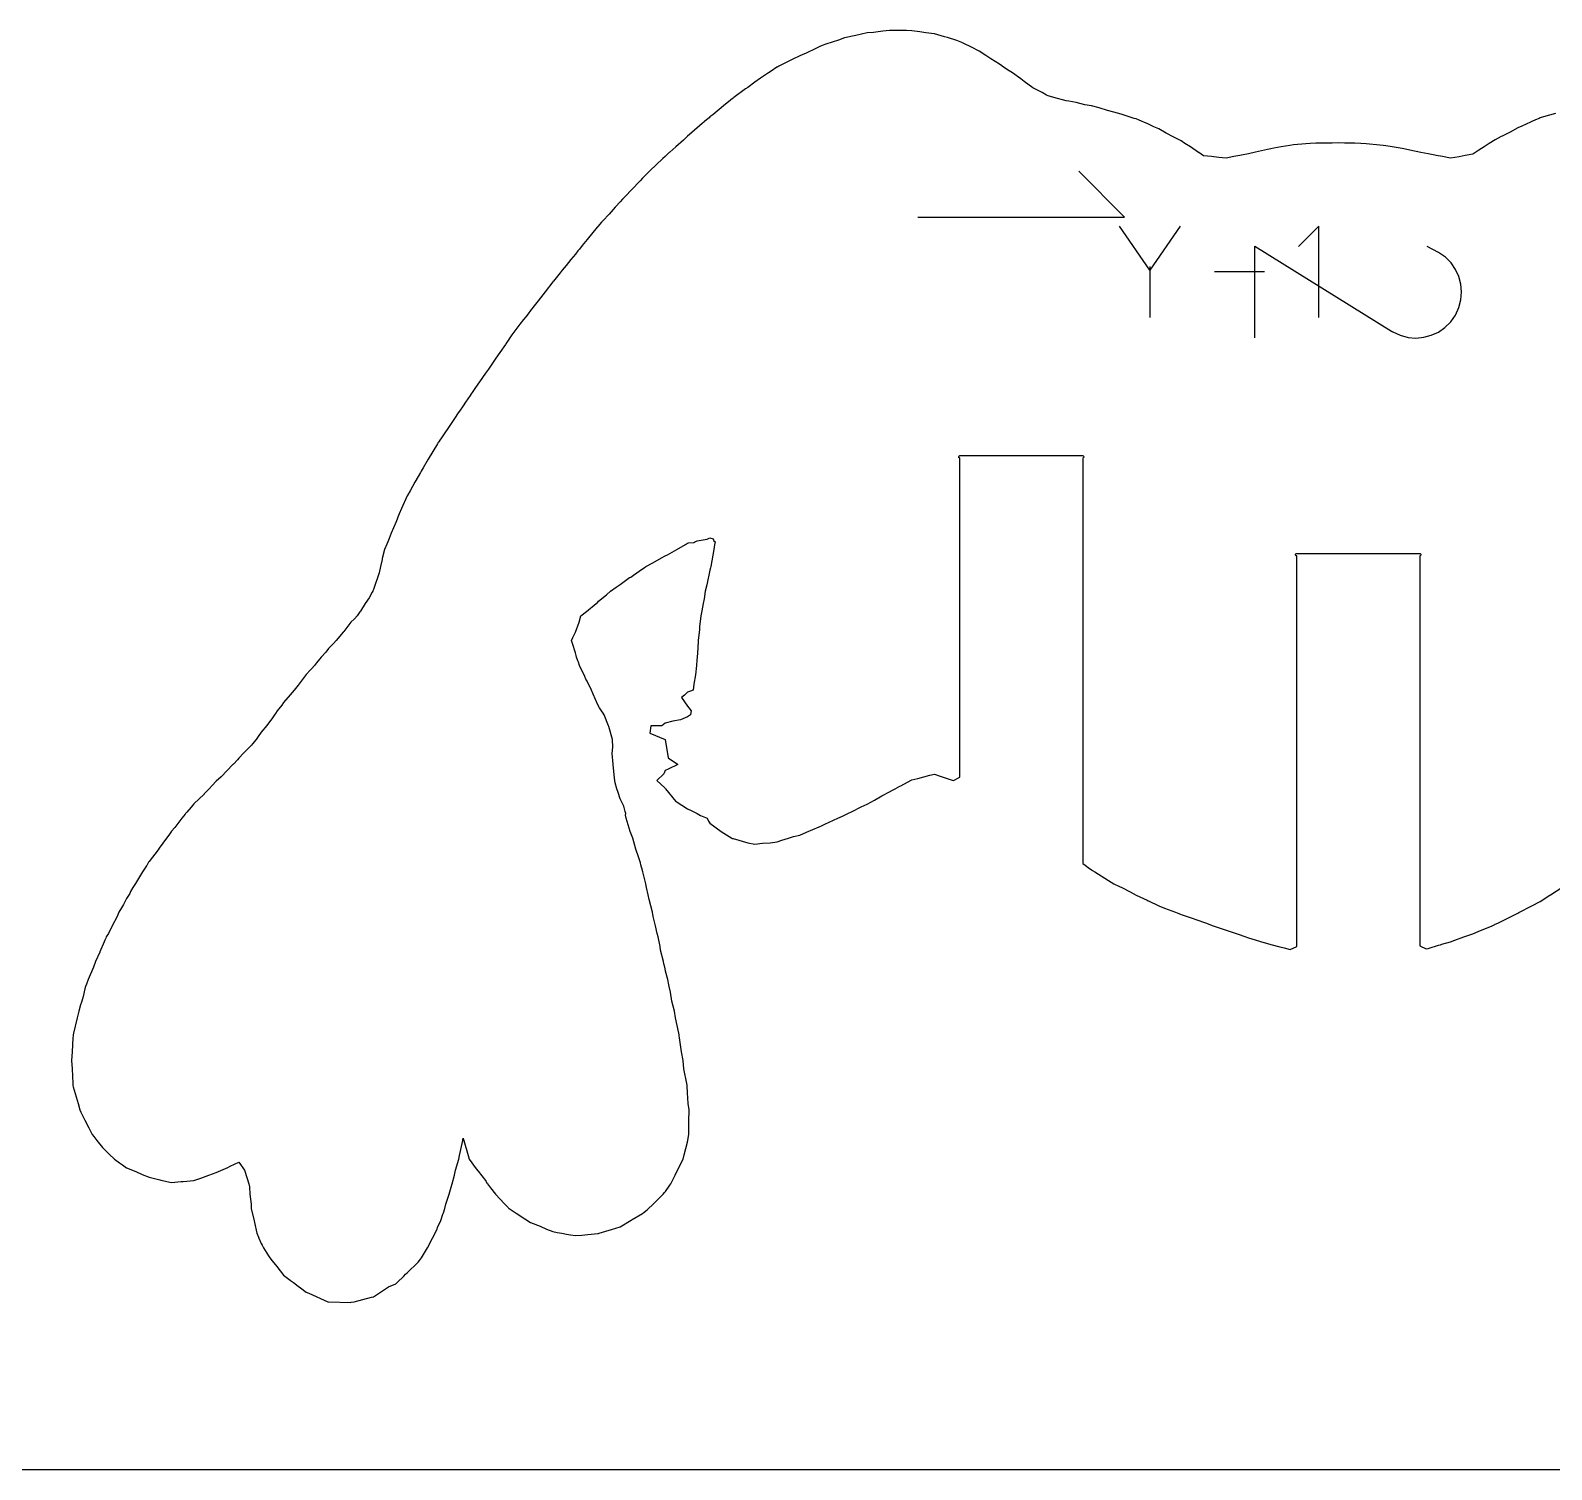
# Model space of a CAD drawing. Extents: x 0 to 600, y 0 to 500.
# Drawn here: x 474.5 to 536.9, y 0 to 59.1 of the extents above; entities that cross this region are included whole.
import ezdxf

# ---------------------------------------------------------------- set-up
doc = ezdxf.new("R2010")
doc.units = 0

msp = doc.modelspace()

# ---------------------------------------------------------------- linework, layer by layer
at = {"layer": 'annotation', "color": 1}
for p, q in [((519.36037, 51.395176), (517.474626, 53.280389)), ((510.88037, 51.395176), (519.36037, 51.395176)), ((520.396164, 49.220288), (519.148113, 51.02514)), ((521.64398, 51.02514), (520.396164, 49.220288)), ((527.328019, 51.025022), (526.49622, 50.192988)), ((527.328019, 47.283451), (527.328019, 51.025022)), ((524.706341, 46.43854), (524.706341, 50.204711)), ((524.706341, 50.204711), (530.308799, 46.724645)), ((532.243469, 49.952108), (531.769108, 50.199393)), ((532.521741, 49.755868), (532.243469, 49.952108)), ((520.396164, 49.36553), (520.396164, 47.283334)), ((532.754033, 49.520423), (532.521741, 49.755868)), ((532.938485, 49.252936), (532.754033, 49.520423)), ((525.093366, 49.154237), (523.047538, 49.154237)), ((533.073238, 48.960565), (532.938485, 49.252936)), ((533.156431, 48.650473), (533.073238, 48.960565)), ((533.186203, 48.329819), (533.156431, 48.650473)), ((533.160695, 48.005764), (533.186203, 48.329819)), ((532.936398, 47.376094), (533.078047, 47.685469)), ((533.078047, 47.685469), (533.160695, 48.005764)), ((532.23628, 46.684091), (532.504131, 46.868038)), ((532.504131, 46.868038), (532.739912, 47.099391)), ((532.739912, 47.099391), (532.936398, 47.376094)), ((532.936398, 47.376094), (532.936398, 47.376094)), ((530.308799, 46.724645), (530.308799, 46.724645)), ((530.308799, 46.724645), (530.313947, 46.720485)), ((530.313947, 46.720485), (530.319139, 46.716496)), ((530.319139, 46.716496), (530.324418, 46.71265)), ((530.324418, 46.71265), (530.329829, 46.708923)), ((530.329829, 46.708923), (530.335415, 46.705288)), ((530.335415, 46.705288), (530.341219, 46.701719)), ((530.341219, 46.701719), (530.347286, 46.698189)), ((530.347286, 46.698189), (530.35366, 46.694672)), ((530.35366, 46.694672), (530.360384, 46.691142)), ((530.360384, 46.691142), (530.360384, 46.691142)), ((530.360384, 46.691142), (530.6689, 46.547451)), ((530.6689, 46.547451), (530.988705, 46.463509)), ((530.988705, 46.463509), (531.312572, 46.437259)), ((531.312572, 46.437259), (531.633274, 46.466645)), ((531.633274, 46.466645), (531.943586, 46.549608)), ((531.943586, 46.549608), (532.23628, 46.684091))]:
    msp.add_line(p, q, dxfattribs=at)
at = {"layer": 'boundary', "color": 5}
for p, q in [((507.869934, 58.751562), (507.616531, 58.660055)), ((508.326942, 58.847427), (507.869934, 58.751562)), ((508.335859, 58.849876), (508.326942, 58.847427)), ((508.790644, 58.955218), (508.335859, 58.849876)), ((509.049326, 58.979555), (508.790644, 58.955218)), ((509.441932, 59.035685), (509.049326, 58.979555)), ((509.711355, 59.060396), (509.441932, 59.035685)), ((509.957814, 59.050679), (509.711355, 59.060396)), ((510.415323, 59.054035), (509.957814, 59.050679)), ((510.632065, 59.046452), (510.415323, 59.054035)), ((510.950622, 58.999805), (510.632065, 59.046452)), ((511.204424, 58.967014), (510.950622, 58.999805)), ((511.552776, 58.914124), (511.204424, 58.967014)), ((511.970692, 58.797037), (511.552776, 58.914124)), ((512.085937, 58.763616), (511.970692, 58.797037)), ((512.473486, 58.65348), (512.085937, 58.763616)), ((506.223782, 58.09572), (506.028513, 58.019757)), ((506.262859, 58.112778), (506.223782, 58.09572)), ((506.717409, 58.337085), (506.262859, 58.112778)), ((506.859319, 58.398492), (506.717409, 58.337085)), ((506.949222, 58.437394), (506.859319, 58.398492)), ((507.099205, 58.490807), (506.949222, 58.437394)), ((507.616531, 58.660055), (507.099205, 58.490807)), ((512.676311, 58.564761), (512.473486, 58.65348)), ((513.158512, 58.337085), (512.676311, 58.564761)), ((513.313254, 58.248), (513.158512, 58.337085)), ((513.394197, 58.20231), (513.313254, 58.248)), ((513.659836, 58.030611), (513.394197, 58.20231)), ((505.093514, 57.545518), (504.855168, 57.391844)), ((505.107802, 57.554932), (505.093514, 57.545518)), ((505.132317, 57.568803), (505.107802, 57.554932)), ((505.175742, 57.593259), (505.132317, 57.568803)), ((505.746602, 57.881038), (505.175742, 57.593259)), ((506.028513, 58.019757), (505.746602, 57.881038)), ((513.875767, 57.888781), (513.659836, 58.030611)), ((514.219852, 57.669551), (513.875767, 57.888781)), ((514.314907, 57.609265), (514.219852, 57.669551)), ((514.324513, 57.60307), (514.314907, 57.609265)), ((514.33973, 57.593259), (514.324513, 57.60307)), ((514.552851, 57.446362), (514.33973, 57.593259)), ((514.75252, 57.323765), (514.552851, 57.446362)), ((504.18709, 56.943269), (503.893257, 56.722349)), ((504.413142, 57.096346), (504.18709, 56.943269)), ((504.748965, 57.323765), (504.413142, 57.096346)), ((504.855168, 57.391844), (504.748965, 57.323765)), ((515.095459, 57.068752), (514.75252, 57.323765)), ((515.235618, 56.96985), (515.095459, 57.068752)), ((515.598295, 56.709603), (515.235618, 56.96985)), ((503.191335, 56.200723), (502.904985, 55.962149)), ((503.266381, 56.262064), (503.191335, 56.200723)), ((503.291684, 56.281367), (503.266381, 56.262064)), ((503.329801, 56.310443), (503.291684, 56.281367)), ((503.804887, 56.657284), (503.329801, 56.310443)), ((503.893257, 56.722349), (503.804887, 56.657284)), ((515.970284, 56.515202), (515.598295, 56.709603)), ((516.156328, 56.407563), (515.970284, 56.515202)), ((516.216971, 56.380481), (516.156328, 56.407563)), ((516.448807, 56.310443), (516.216971, 56.380481)), ((516.956213, 56.177465), (516.448807, 56.310443)), ((517.077039, 56.15901), (516.956213, 56.177465)), ((502.460094, 55.599007), (502.345669, 55.507501)), ((502.904985, 55.962149), (502.460094, 55.599007)), ((517.36487, 56.097493), (517.077039, 56.15901)), ((517.721185, 56.012188), (517.36487, 56.097493)), ((517.725697, 56.011174), (517.721185, 56.012188)), ((517.997749, 55.962837), (517.725697, 56.011174)), ((518.319865, 55.878105), (517.997749, 55.962837)), ((518.662568, 55.777496), (518.319865, 55.878105)), ((518.918461, 55.710815), (518.662568, 55.777496)), ((519.219101, 55.619051), (518.918461, 55.710815)), ((519.757634, 55.451201), (519.219101, 55.619051)), ((537.033014, 55.651435), (536.547972, 55.507974)), ((502.025414, 55.235845), (501.597707, 54.864364)), ((502.095972, 55.297127), (502.025414, 55.235845)), ((502.119024, 55.316886), (502.095972, 55.297127)), ((502.201821, 55.388739), (502.119024, 55.316886)), ((502.310956, 55.478842), (502.201821, 55.388739)), ((502.345669, 55.507501), (502.310956, 55.478842)), ((519.839171, 55.426618), (519.757634, 55.451201)), ((519.86161, 55.41729), (519.839171, 55.426618)), ((519.930289, 55.388739), (519.86161, 55.41729)), ((520.085299, 55.321205), (519.930289, 55.388739)), ((520.141562, 55.297126), (520.085299, 55.321205)), ((520.309204, 55.220862), (520.141562, 55.297126)), ((520.564774, 55.104597), (520.309204, 55.220862)), ((520.759881, 55.015837), (520.564774, 55.104597)), ((521.064575, 54.85044), (520.759881, 55.015837)), ((535.49125, 55.057744), (535.17509, 54.888692)), ((535.663678, 55.137325), (535.49125, 55.057744)), ((535.838706, 55.218103), (535.663678, 55.137325)), ((536.009933, 55.297127), (535.838706, 55.218103)), ((536.069545, 55.322866), (536.009933, 55.297127)), ((536.219644, 55.388739), (536.069545, 55.322866)), ((536.364363, 55.449315), (536.219644, 55.388739)), ((536.411961, 55.469238), (536.364363, 55.449315)), ((536.547972, 55.507974), (536.411961, 55.469238)), ((501.252545, 54.560768), (500.942554, 54.283807)), ((501.307353, 54.609247), (501.252545, 54.560768)), ((501.424962, 54.714322), (501.307353, 54.609247)), ((501.597707, 54.864364), (501.424962, 54.714322)), ((521.350006, 54.697002), (521.064575, 54.85044)), ((521.43238, 54.655123), (521.350006, 54.697002)), ((521.680592, 54.523285), (521.43238, 54.655123)), ((521.834547, 54.425151), (521.680592, 54.523285)), ((522.056289, 54.283807), (521.834547, 54.425151)), ((526.144183, 54.343885), (525.782282, 54.283807)), ((526.284145, 54.366259), (526.144183, 54.343885)), ((526.447086, 54.377086), (526.284145, 54.366259)), ((526.973545, 54.416225), (526.447086, 54.377086)), ((527.204855, 54.431406), (526.973545, 54.416225)), ((527.448294, 54.433951), (527.204855, 54.431406)), ((527.873625, 54.439195), (527.448294, 54.433951)), ((528.125566, 54.441822), (527.873625, 54.439195)), ((528.376497, 54.437488), (528.125566, 54.441822)), ((528.809158, 54.429028), (528.376497, 54.437488)), ((529.046276, 54.424917), (528.809158, 54.429028)), ((529.268552, 54.40674), (529.046276, 54.424917)), ((529.838261, 54.355001), (529.268552, 54.40674)), ((529.966987, 54.34434), (529.838261, 54.355001)), ((530.075572, 54.327025), (529.966987, 54.34434)), ((530.340562, 54.283807), (530.075572, 54.327025)), ((534.320812, 54.416157), (534.10866, 54.283807)), ((534.570539, 54.572696), (534.320812, 54.416157)), ((534.817175, 54.701917), (534.570539, 54.572696)), ((534.856542, 54.721191), (534.817175, 54.701917)), ((535.17509, 54.888692), (534.856542, 54.721191)), ((500.406652, 53.798279), (499.876876, 53.29353)), ((500.504248, 53.891149), (500.406652, 53.798279)), ((500.675664, 54.044711), (500.504248, 53.891149)), ((500.697178, 54.064739), (500.675664, 54.044711)), ((500.942554, 54.283807), (500.697178, 54.064739)), ((522.396025, 54.053341), (522.056289, 54.283807)), ((522.404036, 54.047503), (522.396025, 54.053341)), ((522.601302, 53.916752), (522.404036, 54.047503)), ((522.919475, 53.889634), (522.601302, 53.916752)), ((523.222517, 53.848227), (522.919475, 53.889634)), ((523.522013, 53.822304), (523.222517, 53.848227)), ((523.835809, 53.882157), (523.522013, 53.822304)), ((524.091381, 53.930939), (523.835809, 53.882157)), ((524.157036, 53.944279), (524.091381, 53.930939)), ((524.442723, 53.999676), (524.157036, 53.944279)), ((524.72929, 54.065236), (524.442723, 53.999676)), ((525.220179, 54.174543), (524.72929, 54.065236)), ((525.363434, 54.207176), (525.220179, 54.174543)), ((525.481077, 54.229126), (525.363434, 54.207176)), ((525.782282, 54.283807), (525.481077, 54.229126)), ((530.743427, 54.212402), (530.340562, 54.283807)), ((530.887697, 54.186461), (530.743427, 54.212402)), ((531.061083, 54.149718), (530.887697, 54.186461)), ((531.51343, 54.055684), (531.061083, 54.149718)), ((531.808408, 53.992962), (531.51343, 54.055684)), ((532.094081, 53.938649), (531.808408, 53.992962)), ((532.140848, 53.929705), (532.094081, 53.938649)), ((532.4087, 53.881754), (532.140848, 53.929705)), ((532.729118, 53.822595), (532.4087, 53.881754)), ((533.080426, 53.871974), (532.729118, 53.822595)), ((533.33604, 53.921684), (533.080426, 53.871974)), ((533.419084, 53.941573), (533.33604, 53.921684)), ((533.649829, 53.97755), (533.419084, 53.941573)), ((533.89396, 54.139359), (533.649829, 53.97755)), ((534.10866, 54.283807), (533.89396, 54.139359)), ((499.762852, 53.184233), (499.619048, 53.038855)), ((499.827499, 53.2468), (499.762852, 53.184233)), ((499.852672, 53.270484), (499.827499, 53.2468)), ((499.876876, 53.29353), (499.852672, 53.270484)), ((499.119436, 52.516134), (498.874689, 52.257168)), ((499.478048, 52.891051), (499.119436, 52.516134)), ((499.583538, 53.002957), (499.478048, 52.891051)), ((499.619048, 53.038855), (499.583538, 53.002957)), ((498.47399, 51.824731), (498.45513, 51.803689)), ((498.66283, 52.032658), (498.47399, 51.824731)), ((498.754309, 52.1296), (498.66283, 52.032658)), ((498.874689, 52.257168), (498.754309, 52.1296)), ((497.901341, 51.190901), (497.748678, 51.017187)), ((497.949614, 51.243848), (497.901341, 51.190901)), ((498.204056, 51.525412), (497.949614, 51.243848)), ((498.45513, 51.803689), (498.204056, 51.525412)), ((497.715658, 50.979727), (497.312894, 50.484766)), ((497.738426, 51.005756), (497.715658, 50.979727)), ((497.742117, 51.009948), (497.738426, 51.005756)), ((497.748678, 51.017187), (497.742117, 51.009948)), ((496.926191, 50.008955), (496.821406, 49.880438)), ((496.992231, 50.08937), (496.926191, 50.008955)), ((497.107641, 50.230525), (496.992231, 50.08937)), ((497.312894, 50.484766), (497.107641, 50.230525)), ((496.440043, 49.407638), (496.286448, 49.217209)), ((496.640952, 49.65838), (496.440043, 49.407638)), ((496.821406, 49.880438), (496.640952, 49.65838)), ((495.892669, 48.736394), (495.582399, 48.33634)), ((495.900696, 48.746914), (495.892669, 48.736394)), ((495.903369, 48.750428), (495.900696, 48.746914)), ((495.922615, 48.775221), (495.903369, 48.750428)), ((496.200866, 49.115207), (495.922615, 48.775221)), ((496.286448, 49.217209), (496.200866, 49.115207)), ((495.482344, 48.20389), (495.294453, 47.964373)), ((495.582399, 48.33634), (495.482344, 48.20389)), ((494.979985, 47.563311), (494.879114, 47.434011)), ((495.181367, 47.82046), (494.979985, 47.563311)), ((495.294453, 47.964373), (495.181367, 47.82046)), ((494.546957, 47.007776), (494.217984, 46.570715)), ((494.69051, 47.190567), (494.546957, 47.007776)), ((494.785226, 47.312403), (494.69051, 47.190567)), ((494.879114, 47.434011), (494.785226, 47.312403)), ((493.965941, 46.201615), (493.949534, 46.177247)), ((494.047985, 46.321813), (493.965941, 46.201615)), ((494.059275, 46.338546), (494.047985, 46.321813)), ((494.103548, 46.404989), (494.059275, 46.338546)), ((494.217984, 46.570715), (494.103548, 46.404989)), ((493.56007, 45.606939), (493.25636, 45.163931)), ((493.72078, 45.842528), (493.56007, 45.606939)), ((493.949534, 46.177247), (493.72078, 45.842528)), ((493.138564, 44.995851), (493.014156, 44.818484)), ((493.173813, 45.046328), (493.138564, 44.995851)), ((493.218464, 45.109556), (493.173813, 45.046328)), ((493.25636, 45.163931), (493.218464, 45.109556)), ((492.693004, 44.366209), (492.585147, 44.20691)), ((493.014156, 44.818484), (492.693004, 44.366209)), ((492.312709, 43.800492), (492.217857, 43.657341)), ((492.50351, 44.084061), (492.312709, 43.800492)), ((492.547842, 44.150612), (492.50351, 44.084061)), ((492.585147, 44.20691), (492.547842, 44.150612)), ((491.868347, 43.137289), (491.696114, 42.884858)), ((492.018953, 43.362021), (491.868347, 43.137289)), ((492.067201, 43.433378), (492.018953, 43.362021)), ((492.217857, 43.657341), (492.067201, 43.433378)), ((491.696114, 42.884858), (491.352728, 42.378709)), ((491.165923, 42.097295), (490.784852, 41.471871)), ((491.181806, 42.123973), (491.165923, 42.097295)), ((491.185075, 42.129293), (491.181806, 42.123973)), ((491.204987, 42.161703), (491.185075, 42.129293)), ((491.28722, 42.282556), (491.204987, 42.161703)), ((491.297143, 42.296976), (491.28722, 42.282556)), ((491.352728, 42.378709), (491.297143, 42.296976)), ((490.784852, 41.471871), (490.575032, 41.110653)), ((512.54737, 41.559985), (512.551176, 41.579119)), ((512.551176, 41.540851), (512.54737, 41.559985)), ((512.551176, 41.579119), (512.562015, 41.59534)), ((512.562015, 41.52463), (512.551176, 41.540851)), ((512.562015, 41.59534), (512.578236, 41.606179)), ((512.578236, 41.513791), (512.562015, 41.52463)), ((512.578236, 41.606179), (512.59737, 41.609985)), ((512.59737, 41.509985), (512.578236, 41.513791)), ((512.59737, 41.609985), (517.64337, 41.609985)), ((512.59737, 28.40855), (512.59737, 41.509985)), ((517.64337, 41.609985), (517.662504, 41.606179)), ((517.662504, 41.513791), (517.64337, 41.509985)), ((517.64337, 41.509985), (517.64337, 24.874678)), ((517.662504, 41.606179), (517.678725, 41.59534)), ((517.678725, 41.524629), (517.662504, 41.513791)), ((517.678725, 41.59534), (517.689564, 41.579119)), ((517.689564, 41.540851), (517.678725, 41.524629)), ((517.689564, 41.579119), (517.69337, 41.559985)), ((517.69337, 41.559985), (517.689564, 41.540851)), ((490.376432, 40.758162), (490.240874, 40.525525)), ((490.466054, 40.917269), (490.376432, 40.758162)), ((490.49889, 40.975732), (490.466054, 40.917269)), ((490.575032, 41.110653), (490.49889, 40.975732)), ((489.920673, 39.957212), (489.687428, 39.436971)), ((489.983286, 40.069573), (489.920673, 39.957212)), ((489.999127, 40.09733), (489.983286, 40.069573)), ((490.038284, 40.165472), (489.999127, 40.09733)), ((490.240874, 40.525525), (490.038284, 40.165472)), ((489.687428, 39.436971), (489.593836, 39.226077)), ((489.455725, 38.872049), (489.2691, 38.429999)), ((489.507272, 39.007034), (489.455725, 38.872049)), ((489.536666, 39.084014), (489.507272, 39.007034)), ((489.593836, 39.226077), (489.536666, 39.084014)), ((489.178885, 38.203307), (489.121862, 38.070691)), ((489.2691, 38.429999), (489.178885, 38.203307)), ((501.728174, 38.070691), (501.822816, 38.107429)), ((501.822816, 38.107429), (502.233207, 38.183041)), ((502.233207, 38.183041), (502.345669, 38.23291)), ((502.345669, 38.23291), (502.479755, 38.196959)), ((502.479755, 38.196959), (502.505361, 38.11475)), ((502.505361, 38.11475), (502.556618, 38.070691)), ((488.989648, 37.752691), (488.899847, 37.385584)), ((489.081304, 37.973141), (488.989648, 37.752691)), ((489.121862, 38.070691), (489.081304, 37.973141)), ((500.360452, 37.420072), (500.504248, 37.496766)), ((500.504248, 37.496766), (500.604937, 37.539733)), ((500.604937, 37.539733), (500.986942, 37.752691)), ((500.986942, 37.752691), (501.339269, 37.957869)), ((501.339269, 37.957869), (501.424962, 38.011686)), ((501.424962, 38.011686), (501.4681, 38.02866)), ((501.4681, 38.02866), (501.680566, 38.050398)), ((501.680566, 38.050398), (501.728174, 38.070691)), ((502.462512, 37.52936), (502.378816, 37.057375)), ((502.498672, 37.752692), (502.462512, 37.52936)), ((502.534639, 37.948465), (502.498672, 37.752692)), ((502.556618, 38.070691), (502.534639, 37.948465)), ((526.37341, 37.543562), (526.377216, 37.562696)), ((526.377216, 37.524427), (526.37341, 37.543562)), ((526.377216, 37.562696), (526.388055, 37.578917)), ((526.388055, 37.508206), (526.377216, 37.524427)), ((526.388055, 37.578917), (526.404276, 37.589756)), ((526.404276, 37.497368), (526.388055, 37.508206)), ((526.404276, 37.589756), (526.42341, 37.593562)), ((526.42341, 37.493562), (526.404276, 37.497368)), ((526.42341, 37.593562), (531.46941, 37.593562)), ((526.42341, 21.465911), (526.42341, 37.493562)), ((531.46941, 37.593562), (531.488544, 37.589755)), ((531.488544, 37.497368), (531.46941, 37.493562)), ((531.46941, 37.493562), (531.46941, 21.496305)), ((531.488544, 37.589755), (531.504765, 37.578917)), ((531.504765, 37.508206), (531.488544, 37.497368)), ((531.504765, 37.578917), (531.515604, 37.562696)), ((531.515604, 37.524427), (531.504765, 37.508206)), ((531.515604, 37.562696), (531.51941, 37.543561)), ((531.51941, 37.543561), (531.515604, 37.524427)), ((488.828964, 37.057375), (488.773386, 36.80124)), ((488.888925, 37.352488), (488.828964, 37.057375)), ((488.899847, 37.385584), (488.888925, 37.352488)), ((499.211067, 36.709133), (499.583538, 36.968453)), ((499.583538, 36.968453), (499.642242, 37.006681)), ((499.642242, 37.006681), (499.720091, 37.057375)), ((499.720091, 37.057375), (500.006675, 37.21686)), ((500.006675, 37.21686), (500.360452, 37.420072)), ((502.345669, 36.905056), (502.216862, 36.304051)), ((502.368844, 37.006645), (502.345669, 36.905056)), ((502.378816, 37.057375), (502.368844, 37.006645)), ((488.773386, 36.80124), (488.535012, 36.121381)), ((498.264273, 36.044055), (498.498978, 36.211012)), ((498.498978, 36.211012), (498.66283, 36.327569)), ((498.66283, 36.327569), (499.050289, 36.603126)), ((499.050289, 36.603126), (499.091974, 36.629776)), ((499.091974, 36.629776), (499.211067, 36.709133)), ((502.216862, 36.304051), (502.152234, 36.044055)), ((488.362477, 35.768766), (488.197331, 35.548186)), ((488.486175, 36.013338), (488.362477, 35.768766)), ((488.506271, 36.044055), (488.486175, 36.013338)), ((488.515259, 36.066463), (488.506271, 36.044055)), ((488.535012, 36.121381), (488.515259, 36.066463)), ((497.677208, 35.548186), (497.723744, 35.586294)), ((497.723744, 35.586294), (497.742117, 35.601339)), ((497.742117, 35.601339), (497.774824, 35.631325)), ((497.774824, 35.631325), (498.094826, 35.897899)), ((498.094826, 35.897899), (498.264273, 36.044055)), ((502.102074, 35.733038), (502.070275, 35.548186)), ((502.152234, 36.044055), (502.102074, 35.733038)), ((487.866923, 35.030734), (487.759426, 34.91592)), ((487.980167, 35.203277), (487.866923, 35.030734)), ((488.005199, 35.233466), (487.980167, 35.203277)), ((488.197331, 35.548186), (488.005199, 35.233466)), ((496.972608, 34.778803), (497.042076, 35.030734)), ((497.042076, 35.030734), (497.285271, 35.208233)), ((497.285271, 35.208233), (497.677208, 35.548186)), ((501.971247, 35.030734), (501.922385, 34.579608)), ((502.01688, 35.246374), (501.971247, 35.030734)), ((502.070275, 35.548186), (502.01688, 35.246374)), ((487.300596, 34.366537), (487.011503, 34.017416)), ((487.318424, 34.386417), (487.300596, 34.366537)), ((487.614301, 34.782739), (487.318424, 34.386417)), ((487.759426, 34.91592), (487.614301, 34.782739)), ((496.723577, 34.150997), (496.821406, 34.36029)), ((496.821406, 34.36029), (496.972608, 34.778803)), ((501.913628, 34.47825), (501.86192, 34.017416)), ((501.917728, 34.529205), (501.913628, 34.47825)), ((501.922385, 34.579608), (501.917728, 34.529205)), ((486.894006, 33.899359), (486.693594, 33.697985)), ((487.011503, 34.017416), (486.894006, 33.899359)), ((496.66897, 34.017416), (496.723577, 34.150997)), ((496.705416, 33.896834), (496.66897, 34.017416)), ((496.821406, 33.513078), (496.705416, 33.896834)), ((501.843175, 33.706879), (501.818371, 33.343687)), ((501.86192, 34.017416), (501.843175, 33.706879)), ((486.202682, 33.108633), (486.118438, 33.004095)), ((486.392118, 33.343687), (486.202682, 33.108633)), ((486.579727, 33.550998), (486.392118, 33.343687)), ((486.693594, 33.697985), (486.579727, 33.550998)), ((496.851763, 33.405888), (496.821406, 33.513078)), ((496.875492, 33.343687), (496.851763, 33.405888)), ((496.927669, 33.187767), (496.875492, 33.343687)), ((496.947581, 33.128264), (496.927669, 33.187767)), ((496.989128, 33.004095), (496.947581, 33.128264)), ((501.806867, 33.216709), (501.786829, 33.004095)), ((501.818371, 33.343687), (501.806867, 33.216709)), ((485.77288, 32.632184), (485.447011, 32.193243)), ((485.955568, 32.820102), (485.77288, 32.632184)), ((486.008835, 32.880991), (485.955568, 32.820102)), ((486.118438, 33.004095), (486.008835, 32.880991)), ((497.206078, 32.544521), (496.989128, 33.004095)), ((497.255067, 32.443893), (497.206078, 32.544521)), ((501.749593, 32.61748), (501.68525, 32.234034)), ((501.786829, 33.004095), (501.749593, 32.61748)), ((485.288942, 31.990775), (485.120312, 31.795595)), ((485.441768, 32.187107), (485.288942, 31.990775)), ((485.447011, 32.193243), (485.441768, 32.187107)), ((497.303239, 32.348643), (497.255067, 32.443893)), ((497.479127, 31.990776), (497.303239, 32.348643)), ((497.550753, 31.824108), (497.479127, 31.990776)), ((501.424962, 31.901323), (501.303569, 31.785132)), ((501.54724, 31.940783), (501.424962, 31.901323)), ((501.652498, 31.990776), (501.54724, 31.940783)), ((501.68525, 32.234034), (501.652498, 31.990776)), ((484.772955, 31.371457), (484.591132, 31.139174)), ((484.852169, 31.485241), (484.772955, 31.371457)), ((485.120312, 31.795595), (484.852169, 31.485241)), ((497.742117, 31.378825), (497.550753, 31.824108)), ((497.819386, 31.263583), (497.742117, 31.378825)), ((497.89606, 31.139174), (497.819386, 31.263583)), ((501.303569, 31.785132), (501.17686, 31.688939)), ((501.17686, 31.688939), (501.30589, 31.506572)), ((501.30589, 31.506572), (501.424962, 31.32616)), ((501.424962, 31.32616), (501.474174, 31.264136)), ((501.474174, 31.264136), (501.573323, 31.139174)), ((484.389182, 30.856613), (484.156646, 30.532844)), ((484.479445, 30.977456), (484.389182, 30.856613)), ((484.512712, 31.025623), (484.479445, 30.977456)), ((484.591132, 31.139174), (484.512712, 31.025623)), ((497.961261, 31.039318), (497.89606, 31.139174)), ((498.001657, 30.977456), (497.961261, 31.039318)), ((498.176523, 30.525266), (498.001657, 30.977456)), ((500.504248, 30.627358), (500.366035, 30.527113)), ((500.828218, 30.711736), (500.504248, 30.627358)), ((501.142756, 30.766841), (500.828218, 30.711736)), ((501.424962, 30.888633), (501.142756, 30.766841)), ((501.470955, 30.921863), (501.424962, 30.888633)), ((501.547904, 30.977456), (501.470955, 30.921863)), ((501.562702, 31.071604), (501.547904, 30.977456)), ((501.573323, 31.139174), (501.562702, 31.071604)), ((483.728176, 29.964136), (483.574246, 29.784447)), ((483.806641, 30.081195), (483.728176, 29.964136)), ((483.931462, 30.267406), (483.806641, 30.081195)), ((484.156646, 30.532844), (483.931462, 30.267406)), ((498.189837, 30.496114), (498.176523, 30.525266)), ((498.35157, 29.964136), (498.189837, 30.496114)), ((498.353244, 29.642456), (498.35157, 29.964136)), ((499.923167, 30.520979), (499.879547, 30.226557)), ((499.879547, 30.226557), (500.503653, 29.96542)), ((500.366035, 30.527113), (499.923167, 30.520979)), ((500.503653, 29.96542), (500.504248, 29.964765)), ((500.504248, 29.964765), (500.504449, 29.964549)), ((500.504449, 29.964549), (500.504834, 29.964136)), ((500.504834, 29.964136), (500.505828, 29.960967)), ((500.505828, 29.960967), (500.630489, 29.204054)), ((483.20838, 29.399605), (483.010748, 29.192011)), ((483.528864, 29.724648), (483.20838, 29.399605)), ((483.574246, 29.784447), (483.528864, 29.724648)), ((498.331357, 29.39265), (498.353244, 29.642456)), ((498.377524, 28.950817), (498.331357, 29.39265)), ((482.772212, 28.934675), (482.286891, 28.429627)), ((482.787455, 28.948812), (482.772212, 28.934675)), ((482.789529, 28.950817), (482.787455, 28.948812)), ((482.793127, 28.955255), (482.789529, 28.950817)), ((482.964612, 29.132881), (482.793127, 28.955255)), ((483.010748, 29.192011), (482.964612, 29.132881)), ((498.375571, 28.934675), (498.376432, 28.941795)), ((498.433435, 28.376667), (498.375571, 28.934675)), ((498.376432, 28.941795), (498.377524, 28.950817)), ((500.624661, 28.747213), (500.504248, 28.691574)), ((501.030358, 28.934675), (500.624661, 28.747213)), ((500.630489, 29.204054), (501.015396, 28.950817)), ((501.015396, 28.950817), (501.024623, 28.940862)), ((501.024623, 28.940862), (501.030358, 28.934675)), ((482.090038, 28.253549), (481.92559, 28.07259)), ((482.286891, 28.429627), (482.090038, 28.253549)), ((498.453677, 28.181892), (498.433435, 28.376667)), ((498.520827, 27.937497), (498.453677, 28.181892)), ((500.450024, 28.550431), (500.171268, 28.281942)), ((500.171268, 28.281942), (500.495103, 27.971694)), ((500.504248, 28.691574), (500.450024, 28.550431)), ((510.171484, 28.064379), (510.295115, 28.129209)), ((510.295115, 28.129209), (510.632065, 28.307886)), ((510.632065, 28.307886), (510.872289, 28.359492)), ((510.872289, 28.359492), (511.367958, 28.492153)), ((511.367958, 28.492153), (511.552776, 28.533495)), ((511.552776, 28.533495), (511.743546, 28.472074)), ((511.743546, 28.472074), (512.28662, 28.298031)), ((512.28662, 28.298031), (512.33237, 28.28325)), ((512.33237, 28.28325), (512.59737, 28.40855)), ((481.584788, 27.719853), (481.169327, 27.323136)), ((481.597171, 27.73323), (481.584788, 27.719853)), ((481.802827, 27.937497), (481.597171, 27.73323)), ((481.92559, 28.07259), (481.802827, 27.937497)), ((498.571856, 27.789497), (498.520827, 27.937497)), ((498.66283, 27.525652), (498.571856, 27.789497)), ((498.814204, 27.227432), (498.66283, 27.525652)), ((500.495103, 27.971694), (500.504248, 27.950313)), ((500.504248, 27.950313), (500.50914, 27.945159)), ((500.50914, 27.945159), (500.516413, 27.937497)), ((500.516413, 27.937497), (500.949348, 27.419889)), ((508.790644, 27.30921), (509.093766, 27.470671)), ((509.093766, 27.470671), (509.400658, 27.649935)), ((509.400658, 27.649935), (509.711355, 27.80718)), ((509.711355, 27.80718), (509.836784, 27.879295)), ((509.836784, 27.879295), (509.938015, 27.937497)), ((509.938015, 27.937497), (510.141289, 28.047557)), ((510.141289, 28.047557), (510.171484, 28.064379)), ((480.807719, 26.893161), (480.67144, 26.730169)), ((480.831788, 26.924178), (480.807719, 26.893161)), ((480.879273, 26.982354), (480.831788, 26.924178)), ((481.062526, 27.188432), (480.879273, 26.982354)), ((481.169327, 27.323136), (481.062526, 27.188432)), ((498.871608, 27.001322), (498.814204, 27.227432)), ((498.887745, 26.924178), (498.871608, 27.001322)), ((498.885103, 26.858496), (498.887745, 26.924178)), ((498.91339, 26.730169), (498.885103, 26.858496)), ((500.949348, 27.419889), (500.959991, 27.412789)), ((500.959991, 27.412789), (501.424962, 27.117031)), ((501.424962, 27.117031), (501.577729, 27.042741)), ((501.577729, 27.042741), (501.821553, 26.924178)), ((501.821553, 26.924178), (501.958236, 26.840628)), ((501.958236, 26.840628), (502.223607, 26.730169)), ((507.78284, 26.819542), (507.869934, 26.858095)), ((507.869934, 26.858095), (507.94306, 26.89598)), ((507.94306, 26.89598), (507.997482, 26.924178)), ((507.997482, 26.924178), (508.174034, 27.011389)), ((508.174034, 27.011389), (508.546345, 27.197663)), ((508.546345, 27.197663), (508.790644, 27.30921)), ((480.381436, 26.350706), (480.248617, 26.202435)), ((480.67144, 26.730169), (480.381436, 26.350706)), ((499.077061, 26.181757), (498.91339, 26.730169)), ((502.223607, 26.730169), (502.29061, 26.6087)), ((502.29061, 26.6087), (502.345669, 26.531535)), ((502.345669, 26.531535), (502.805812, 26.186316)), ((506.300026, 26.163682), (506.826314, 26.375584)), ((506.826314, 26.375584), (506.949222, 26.426927)), ((506.949222, 26.426927), (507.053381, 26.480775)), ((507.053381, 26.480775), (507.59686, 26.730169)), ((507.59686, 26.730169), (507.78284, 26.819542)), ((480.047032, 25.910857), (479.75101, 25.506411)), ((480.135687, 26.039095), (480.047032, 25.910857)), ((480.248617, 26.202435), (480.135687, 26.039095)), ((499.176691, 25.910857), (499.077061, 26.181757)), ((499.297166, 25.456973), (499.176691, 25.910857)), ((502.805812, 26.186316), (502.806069, 26.186117)), ((502.806069, 26.186117), (502.80734, 26.185321)), ((502.80734, 26.185321), (503.241932, 25.910857)), ((503.241932, 25.910857), (503.255005, 25.905128)), ((503.255005, 25.905128), (503.266381, 25.899845)), ((503.266381, 25.899845), (503.290769, 25.894315)), ((503.290769, 25.894315), (503.90467, 25.719297)), ((503.90467, 25.719297), (504.18709, 25.66707)), ((504.18709, 25.66707), (504.498698, 25.709481)), ((504.498698, 25.709481), (504.821695, 25.725961)), ((504.821695, 25.725961), (505.107802, 25.760754)), ((505.107802, 25.760754), (505.294529, 25.828255)), ((505.294529, 25.828255), (505.561293, 25.910856)), ((505.561293, 25.910856), (505.77766, 25.97544)), ((505.77766, 25.97544), (506.028513, 26.041252)), ((506.028513, 26.041252), (506.300026, 26.163682)), ((479.699077, 25.426567), (479.327906, 24.953211)), ((479.75101, 25.506411), (479.699077, 25.426567)), ((499.413102, 25.141377), (499.297166, 25.456973)), ((499.491111, 24.897539), (499.413102, 25.141377)), ((479.060436, 24.525656), (478.779965, 24.050951)), ((479.226162, 24.778485), (479.060436, 24.525656)), ((479.232312, 24.788952), (479.226162, 24.778485)), ((479.293929, 24.897539), (479.232312, 24.788952)), ((479.30962, 24.92325), (479.293929, 24.897539)), ((479.327906, 24.953211), (479.30962, 24.92325)), ((499.5122, 24.820507), (499.491111, 24.897539)), ((499.578402, 24.578702), (499.5122, 24.820507)), ((499.583538, 24.559942), (499.578402, 24.578702)), ((499.586335, 24.54844), (499.583538, 24.559942)), ((499.592476, 24.525656), (499.586335, 24.54844)), ((499.707884, 24.041425), (499.592476, 24.525656)), ((517.64337, 24.874678), (517.742359, 24.801476)), ((517.742359, 24.801476), (517.862782, 24.712423)), ((517.862782, 24.712423), (517.997749, 24.612614)), ((517.997749, 24.612614), (518.038345, 24.588113)), ((518.038345, 24.588113), (518.139536, 24.525656)), ((518.139536, 24.525656), (518.6973, 24.179227)), ((478.573843, 23.719894), (478.535091, 23.642414)), ((478.670624, 23.884219), (478.573843, 23.719894)), ((478.779965, 24.050951), (478.670624, 23.884219)), ((499.74535, 23.884219), (499.707884, 24.041425)), ((499.810139, 23.581309), (499.74535, 23.884219)), ((518.6973, 24.179227), (518.918461, 24.040771)), ((518.918461, 24.040771), (519.146492, 23.930705)), ((519.146492, 23.930705), (519.242198, 23.884219)), ((519.242198, 23.884219), (519.582708, 23.711212)), ((536.830236, 23.585085), (537.2966, 23.884219)), ((478.274948, 23.183797), (478.199426, 23.059783)), ((478.407196, 23.436267), (478.274948, 23.183797)), ((478.535091, 23.642414), (478.407196, 23.436267)), ((499.843725, 23.394744), (499.810139, 23.581309)), ((499.98589, 22.8709), (499.843725, 23.394744)), ((519.582708, 23.711212), (519.83917, 23.575811)), ((519.83917, 23.575811), (520.279328, 23.364601)), ((520.279328, 23.364601), (520.32574, 23.342441)), ((520.32574, 23.342441), (520.341771, 23.334886)), ((520.341771, 23.334886), (520.759881, 23.135014)), ((520.759881, 23.135014), (520.997503, 23.044506)), ((535.564573, 22.8709), (536.036572, 23.121205)), ((536.036572, 23.121205), (536.074357, 23.141396)), ((536.074357, 23.141396), (536.411961, 23.315717)), ((536.411961, 23.315717), (536.812269, 23.573735)), ((536.812269, 23.573735), (536.830236, 23.585085)), ((478.016165, 22.697781), (477.8141, 22.321158)), ((478.094999, 22.8709), (478.016165, 22.697781)), ((478.199426, 23.059783), (478.094999, 22.8709)), ((500.017691, 22.697781), (499.98589, 22.8709)), ((500.117199, 22.321157), (500.017691, 22.697781)), ((520.997503, 23.044506), (521.4408, 22.8709)), ((521.4408, 22.8709), (521.511362, 22.842739)), ((521.511362, 22.842739), (521.680591, 22.77498)), ((521.680591, 22.77498), (522.009418, 22.663592)), ((522.009418, 22.663592), (522.403227, 22.52743)), ((522.403227, 22.52743), (522.601302, 22.459354)), ((534.670999, 22.427671), (535.161764, 22.6705)), ((535.161764, 22.6705), (535.49125, 22.831057)), ((535.49125, 22.831057), (535.536523, 22.855657)), ((535.536523, 22.855657), (535.564573, 22.8709)), ((477.575598, 21.85758), (477.550534, 21.803147)), ((477.660101, 22.003564), (477.575598, 21.85758)), ((477.8141, 22.321158), (477.660101, 22.003564)), ((500.184174, 22.003564), (500.117199, 22.321157)), ((500.223952, 21.85758), (500.184174, 22.003564)), ((500.298115, 21.463229), (500.223952, 21.85758)), ((522.601302, 22.459354), (522.672418, 22.434517)), ((522.672418, 22.434517), (522.995255, 22.321158)), ((522.995255, 22.321158), (523.407394, 22.176141)), ((523.407394, 22.176141), (523.522013, 22.135826)), ((523.522013, 22.135826), (523.971261, 21.980455)), ((523.971261, 21.980455), (524.327002, 21.85758)), ((524.327002, 21.85758), (524.402516, 21.831436)), ((532.911127, 21.721601), (533.285201, 21.85758)), ((533.285201, 21.85758), (533.400827, 21.900004)), ((533.400827, 21.900004), (533.649829, 21.991983)), ((533.649829, 21.991983), (533.870091, 22.084874)), ((533.870091, 22.084874), (534.43453, 22.321157)), ((534.43453, 22.321157), (534.544698, 22.367304)), ((534.544698, 22.367304), (534.57054, 22.378091)), ((534.57054, 22.378091), (534.670999, 22.427671)), ((477.307638, 21.230853), (477.129912, 20.84426)), ((477.31394, 21.246692), (477.307638, 21.230853)), ((477.486485, 21.65317), (477.31394, 21.246692)), ((477.518267, 21.720513), (477.486485, 21.65317)), ((477.550534, 21.803147), (477.518267, 21.720513)), ((500.320714, 21.309345), (500.298115, 21.463229)), ((500.440781, 20.84426), (500.320714, 21.309345)), ((524.402516, 21.831436), (524.442723, 21.81748)), ((524.442723, 21.81748), (524.581715, 21.776198)), ((524.581715, 21.776198), (525.069099, 21.631665)), ((525.069099, 21.631665), (525.087108, 21.62635)), ((525.087108, 21.62635), (525.363434, 21.544007)), ((525.363434, 21.544007), (525.72677, 21.451196)), ((525.72677, 21.451196), (525.901917, 21.405963)), ((525.901917, 21.405963), (526.15841, 21.340611)), ((526.15841, 21.340611), (526.42341, 21.465911)), ((531.46941, 21.496305), (531.73441, 21.371005)), ((531.73441, 21.371005), (531.808408, 21.390465)), ((531.808408, 21.390465), (532.244476, 21.517219)), ((532.244476, 21.517219), (532.320007, 21.538839)), ((532.320007, 21.538839), (532.381827, 21.556589)), ((532.381827, 21.556589), (532.729119, 21.657254)), ((532.729119, 21.657254), (532.911127, 21.721601)), ((477.046191, 20.615129), (476.835189, 20.116652)), ((477.129912, 20.84426), (477.046191, 20.615129)), ((500.457564, 20.755344), (500.440781, 20.84426)), ((500.490417, 20.621241), (500.457564, 20.755344)), ((500.504248, 20.552561), (500.490417, 20.621241)), ((476.835189, 20.116652), (476.764303, 19.920913)), ((500.525425, 20.448571), (500.504248, 20.552561)), ((500.611846, 20.116651), (500.525425, 20.448571)), ((500.660463, 19.889362), (500.611846, 20.116651)), ((476.621305, 19.408912), (476.565772, 19.223076)), ((476.696779, 19.724057), (476.621305, 19.408912)), ((476.725903, 19.83094), (476.696779, 19.724057)), ((476.764303, 19.920913), (476.725903, 19.83094)), ((500.675438, 19.83094), (500.660463, 19.889362)), ((500.723534, 19.587894), (500.675438, 19.83094)), ((500.785137, 19.226694), (500.723534, 19.587894)), ((476.442319, 18.817621), (476.385407, 18.532477)), ((476.506464, 19.022644), (476.442319, 18.817621)), ((476.507303, 19.025928), (476.506464, 19.022644)), ((476.565772, 19.223076), (476.507303, 19.025928)), ((500.885113, 18.817622), (500.785137, 19.226694)), ((500.928505, 18.532477), (500.885113, 18.817622)), ((476.385407, 18.532477), (476.232029, 17.912138)), ((501.063466, 17.912139), (500.928505, 18.532477)), ((476.206394, 17.712565), (476.176496, 17.144045)), ((476.212048, 17.804301), (476.206394, 17.712565)), ((476.219232, 17.83826), (476.212048, 17.804301)), ((476.232029, 17.912138), (476.219232, 17.83826)), ((501.075216, 17.83826), (501.063466, 17.912139)), ((501.083434, 17.804301), (501.075216, 17.83826)), ((501.09784, 17.712565), (501.083434, 17.804301)), ((501.174668, 17.144045), (501.09784, 17.712565)), ((476.176496, 17.144045), (476.149302, 16.790982)), ((501.243269, 16.790982), (501.174668, 17.144045)), ((476.149302, 16.790982), (476.171366, 16.449828)), ((476.171366, 16.449828), (476.198613, 15.837234)), ((501.27896, 16.449828), (501.243269, 16.790982)), ((501.394356, 15.837234), (501.27896, 16.449828)), ((476.198613, 15.837234), (476.201708, 15.777662)), ((476.201708, 15.777662), (476.206138, 15.755609)), ((476.206138, 15.755609), (476.214906, 15.707632)), ((476.214906, 15.707632), (476.417345, 15.018218)), ((501.403731, 15.777662), (501.394356, 15.837234)), ((501.405118, 15.755609), (501.403731, 15.777662)), ((501.41124, 15.707632), (501.405118, 15.755609)), ((501.412421, 15.688623), (501.41124, 15.707632)), ((501.421572, 15.516908), (501.412421, 15.688623)), ((476.417345, 15.018218), (476.489944, 14.764342)), ((501.424962, 15.467296), (501.421572, 15.516908)), ((501.457578, 15.020114), (501.424962, 15.467296)), ((501.487795, 14.764343), (501.457578, 15.020114)), ((476.489944, 14.764342), (476.532504, 14.666696)), ((476.532504, 14.666696), (476.565772, 14.590362)), ((476.565772, 14.590362), (476.67568, 14.368943)), ((476.67568, 14.368943), (476.691666, 14.335285)), ((501.481249, 14.288205), (501.487795, 14.764343)), ((476.691666, 14.335285), (476.856336, 14.024021)), ((476.856336, 14.024021), (476.99868, 13.751023)), ((476.99868, 13.751023), (477.058596, 13.672723)), ((501.465357, 13.683319), (501.476565, 13.751024)), ((501.476565, 13.751024), (501.479529, 14.212616)), ((501.479529, 14.212616), (501.481249, 14.288205)), ((477.058596, 13.672723), (477.181819, 13.503134)), ((477.181819, 13.503134), (477.420438, 13.222203)), ((477.420438, 13.222203), (477.486485, 13.144443)), ((477.486485, 13.144443), (477.564121, 13.071612)), ((492.068871, 12.883596), (492.199439, 13.503134)), ((492.199439, 13.503134), (492.207565, 13.552218)), ((492.207565, 13.552218), (492.217857, 13.596198)), ((492.217857, 13.596198), (492.229351, 13.552218)), ((492.229351, 13.552218), (492.242997, 13.503134)), ((492.242997, 13.503134), (492.424847, 12.883596)), ((501.284839, 12.910518), (501.419914, 13.44018)), ((501.419914, 13.44018), (501.424962, 13.460027)), ((501.424962, 13.460027), (501.426578, 13.466654)), ((501.426578, 13.466654), (501.435534, 13.503134)), ((501.435534, 13.503134), (501.465357, 13.683319)), ((477.564121, 13.071612), (477.693055, 12.940914)), ((477.693055, 12.940914), (477.916729, 12.737703)), ((477.916729, 12.737703), (478.123641, 12.587593)), ((478.123641, 12.587593), (478.23365, 12.507731)), ((478.23365, 12.507731), (478.407196, 12.381891)), ((482.652495, 12.452287), (483.010748, 12.621018)), ((483.010748, 12.621018), (483.245549, 12.292002)), ((491.901631, 12.284524), (492.041259, 12.737704)), ((492.041259, 12.737704), (492.068871, 12.883596)), ((492.424847, 12.883596), (492.467872, 12.737704)), ((492.467872, 12.737704), (492.755654, 12.335332)), ((501.013581, 12.284525), (501.241013, 12.737703)), ((501.241013, 12.737703), (501.284839, 12.910518)), ((478.407196, 12.381891), (478.787911, 12.227629)), ((478.787911, 12.227629), (479.048308, 12.113154)), ((479.048308, 12.113154), (479.327906, 11.996323)), ((479.327906, 11.996323), (479.775217, 11.890645)), ((479.775217, 11.890645), (479.807394, 11.882588)), ((479.807394, 11.882588), (480.248617, 11.782308)), ((480.736035, 11.825824), (481.169327, 11.863143)), ((481.169327, 11.863143), (481.451854, 11.961577)), ((481.451854, 11.961577), (481.779108, 12.088407)), ((481.779108, 12.088407), (482.090038, 12.19784)), ((482.090038, 12.19784), (482.559356, 12.400776)), ((482.559356, 12.400776), (482.652495, 12.452287)), ((483.245549, 12.292002), (483.24934, 12.287079)), ((483.24934, 12.287079), (483.255903, 12.25287)), ((483.255903, 12.25287), (483.427646, 11.724384)), ((491.767931, 11.724384), (491.858706, 12.086573)), ((491.858706, 12.086573), (491.901631, 12.284524)), ((492.755654, 12.335332), (492.835285, 12.241837)), ((492.835285, 12.241837), (493.138564, 11.860576)), ((493.138564, 11.860576), (493.159789, 11.821612)), ((500.735868, 11.724384), (500.915816, 12.086573)), ((500.915816, 12.086573), (501.013581, 12.284525)), ((480.248617, 11.782308), (480.645963, 11.817408)), ((480.645963, 11.817408), (480.736035, 11.825824)), ((483.427646, 11.724384), (483.4461, 11.599976)), ((483.4461, 11.599976), (483.466054, 11.298621)), ((483.466054, 11.298621), (483.520699, 10.895362)), ((491.510708, 10.896092), (491.642645, 11.298621)), ((491.642645, 11.298621), (491.721913, 11.583577)), ((491.721913, 11.583577), (491.767931, 11.724384)), ((493.159789, 11.821612), (493.192958, 11.757188)), ((493.192958, 11.757188), (493.210729, 11.724384)), ((493.210729, 11.724384), (493.344093, 11.563074)), ((493.344093, 11.563074), (493.550271, 11.298621)), ((493.550271, 11.298621), (493.912984, 10.903376)), ((499.986717, 10.869391), (500.420252, 11.298621)), ((500.420252, 11.298621), (500.482043, 11.371089)), ((500.482043, 11.371089), (500.504248, 11.395908)), ((500.504248, 11.395908), (500.515171, 11.411256)), ((500.515171, 11.411256), (500.700656, 11.675128)), ((500.700656, 11.675128), (500.735868, 11.724384)), ((483.520699, 10.895362), (483.52449, 10.711064)), ((483.52449, 10.711064), (483.643378, 10.205344)), ((491.405224, 10.539125), (491.463163, 10.711064)), ((491.463163, 10.711064), (491.510708, 10.896092)), ((493.912984, 10.903376), (493.962638, 10.852163)), ((493.962638, 10.852163), (494.059274, 10.748485)), ((494.059274, 10.748485), (494.083568, 10.730801)), ((494.083568, 10.730801), (494.110681, 10.711064)), ((494.110681, 10.711064), (494.388181, 10.529177)), ((499.64452, 10.563934), (499.766988, 10.663757)), ((499.766988, 10.663757), (499.825067, 10.711064)), ((499.825067, 10.711064), (499.986717, 10.869391)), ((483.643378, 10.205344), (483.657818, 10.133629)), ((483.657818, 10.133629), (483.75266, 9.697745)), ((491.168953, 9.932392), (491.297143, 10.219301)), ((491.297143, 10.219301), (491.384225, 10.488413)), ((491.384225, 10.488413), (491.405224, 10.539125)), ((494.388181, 10.529177), (494.421905, 10.506927)), ((494.421905, 10.506927), (494.521488, 10.441318)), ((494.521488, 10.441318), (494.979985, 10.142113)), ((494.979985, 10.142113), (495.375255, 9.984734)), ((498.66283, 9.967412), (499.107749, 10.233327)), ((499.107749, 10.233327), (499.14852, 10.257042)), ((499.14852, 10.257042), (499.583538, 10.514269)), ((499.583538, 10.514269), (499.64452, 10.563934)), ((483.75266, 9.697745), (483.81923, 9.541429)), ((483.81923, 9.541429), (483.84063, 9.491178)), ((483.84063, 9.491178), (483.931462, 9.277887)), ((490.760931, 9.094115), (490.964337, 9.493025)), ((490.964337, 9.493025), (491.076222, 9.697745)), ((491.076222, 9.697745), (491.153817, 9.881396)), ((491.153817, 9.881396), (491.168953, 9.932392)), ((495.375255, 9.984734), (495.636339, 9.871696)), ((495.636339, 9.871696), (495.900696, 9.764454)), ((495.900696, 9.764454), (496.077549, 9.732444)), ((496.077549, 9.732444), (496.269259, 9.697745)), ((496.269259, 9.697745), (496.46308, 9.663558)), ((496.46308, 9.663558), (496.624879, 9.634741)), ((496.624879, 9.634741), (496.821406, 9.600195)), ((496.821406, 9.600195), (497.085815, 9.623456)), ((497.085815, 9.623456), (497.339231, 9.646824)), ((497.339231, 9.646824), (497.610646, 9.671152)), ((497.610646, 9.671152), (497.742117, 9.682691)), ((497.742117, 9.682691), (497.766517, 9.689911)), ((497.766517, 9.689911), (497.792992, 9.697745)), ((497.792992, 9.697745), (497.941661, 9.743703)), ((497.941661, 9.743703), (498.073756, 9.784263)), ((498.073756, 9.784263), (498.301656, 9.855382)), ((498.301656, 9.855382), (498.66283, 9.967412)), ((483.931462, 9.277887), (483.97084, 9.207922)), ((483.97084, 9.207922), (484.031074, 9.094115)), ((484.031074, 9.094115), (484.22838, 8.770868)), ((484.22838, 8.770868), (484.281145, 8.684425)), ((490.508711, 8.684425), (490.593635, 8.828454)), ((490.593635, 8.828454), (490.760931, 9.094115)), ((484.281145, 8.684425), (484.378877, 8.563007)), ((484.378877, 8.563007), (484.574577, 8.330157)), ((484.574577, 8.330157), (484.852169, 7.976142)), ((489.92301, 8.080172), (490.376433, 8.51489)), ((490.376433, 8.51489), (490.429414, 8.584179)), ((490.429414, 8.584179), (490.468042, 8.631501)), ((490.468042, 8.631501), (490.508711, 8.684425)), ((484.852169, 7.976142), (485.116657, 7.777631)), ((485.116657, 7.777631), (485.137607, 7.75996)), ((485.137607, 7.75996), (485.253939, 7.671106)), ((485.253939, 7.671106), (485.452178, 7.521477)), ((485.452178, 7.521477), (485.540544, 7.454781)), ((488.627905, 7.143828), (489.158205, 7.497266)), ((489.158205, 7.497266), (489.455725, 7.627863)), ((489.455725, 7.627863), (489.482012, 7.651657)), ((489.482012, 7.651657), (489.5035, 7.671106)), ((489.5035, 7.671106), (489.780371, 7.943993)), ((489.780371, 7.943993), (489.853914, 8.015786)), ((489.853914, 8.015786), (489.92301, 8.080172)), ((485.540544, 7.454781), (485.77288, 7.279421)), ((485.77288, 7.279421), (485.887575, 7.243668)), ((485.887575, 7.243668), (486.66502, 6.889616)), ((486.66502, 6.889616), (486.689781, 6.880488)), ((486.689781, 6.880488), (486.693593, 6.879153)), ((486.693593, 6.879153), (486.697996, 6.879075)), ((486.697996, 6.879075), (487.60328, 6.863229)), ((487.624373, 6.8655), (487.746797, 6.889616)), ((487.746797, 6.889616), (488.458489, 7.072838)), ((488.458489, 7.072838), (488.535012, 7.08746)), ((488.535012, 7.08746), (488.627905, 7.143828)), ((487.60328, 6.863229), (487.614301, 6.863032)), ((487.614301, 6.863032), (487.624373, 6.8655))]:
    msp.add_line(p, q, dxfattribs=at)
at = {"layer": 'frame', "color": 5}
msp.add_line((0, 0), (600, 0), dxfattribs=at)

doc.saveas('drawing.dxf')
